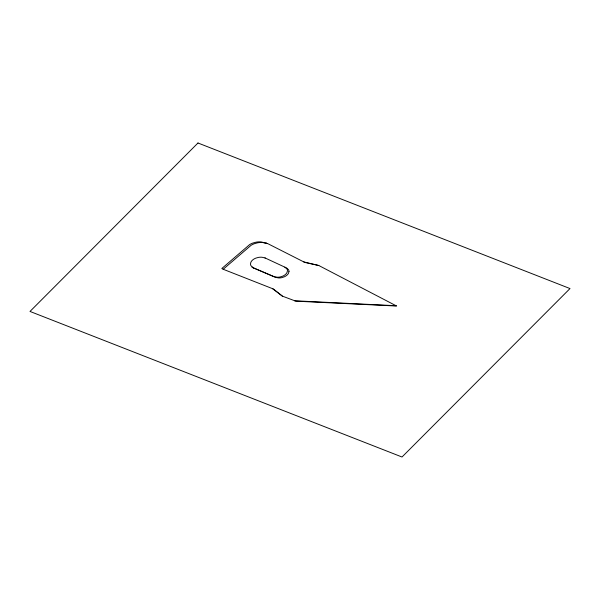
<?xml version="1.0" encoding="UTF-8"?>
<svg xmlns="http://www.w3.org/2000/svg" width="600" height="600" viewBox="0 0 600 600"><rect width="100%" height="100%" fill="white"/><g stroke="black" fill="none" stroke-linecap="round" stroke-linejoin="round"><path stroke-width="0.9" d="M288.983 271.455L288.487 273.3A12.727 7.71 3.3 0 1 284.317 276.825L281.625 277.688A8.543 5.175 3.3 0 1 278.737 277.942L275.52 277.38L253.778 268.095L251.077 265.868A9.24 5.603 3.3 0 1 250.5 263.947L250.875 262.23A12.645 7.665 3.3 0 1 255.945 258.082L258.487 257.392A8.962 5.43 3.3 0 1 262.058 257.257L265.298 258.038M267.585 243.6L261.097 241.897A12.683 7.688 3.3 0 0 255.952 242.197L252.84 243.06A17.872 10.83 3.3 0 0 249.615 244.612L221.835 268.493L223.192 269.265L251.13 245.265A18.023 10.92 3.3 0 1 254.37 243.705L257.49 242.835A12.72 7.71 3.3 0 1 262.65 242.52L267.585 243.6A10.11 6.127 3.3 0 1 268.538 244.028L304.815 262.433L318.81 265.515L396.623 306.03L295.808 301.17L282.405 296.145L272.498 288.645M294.442 300.757L396.18 305.73M303.757 261.9L318.81 265.515M223.192 269.265L273.405 289.005L282.405 296.145M266.017 242.97L266.782 243.308M252.728 267.532L274.05 276.645L277.26 277.207A8.512 5.16 3.3 0 0 280.147 276.968L282.832 276.112A12.615 7.65 3.3 0 0 286.965 272.595L287.468 270.757A8.363 5.062 3.3 0 0 286.95 268.987L284.805 267.15M264.938 257.888L286.605 267.968L288.472 269.678A8.37 5.07 3.3 0 1 288.983 271.455M253.41 267.923L251.933 267.18M197.985 142.995L30 311.438L402.015 457.005L570 288.562L197.985 142.995"/></g></svg>
